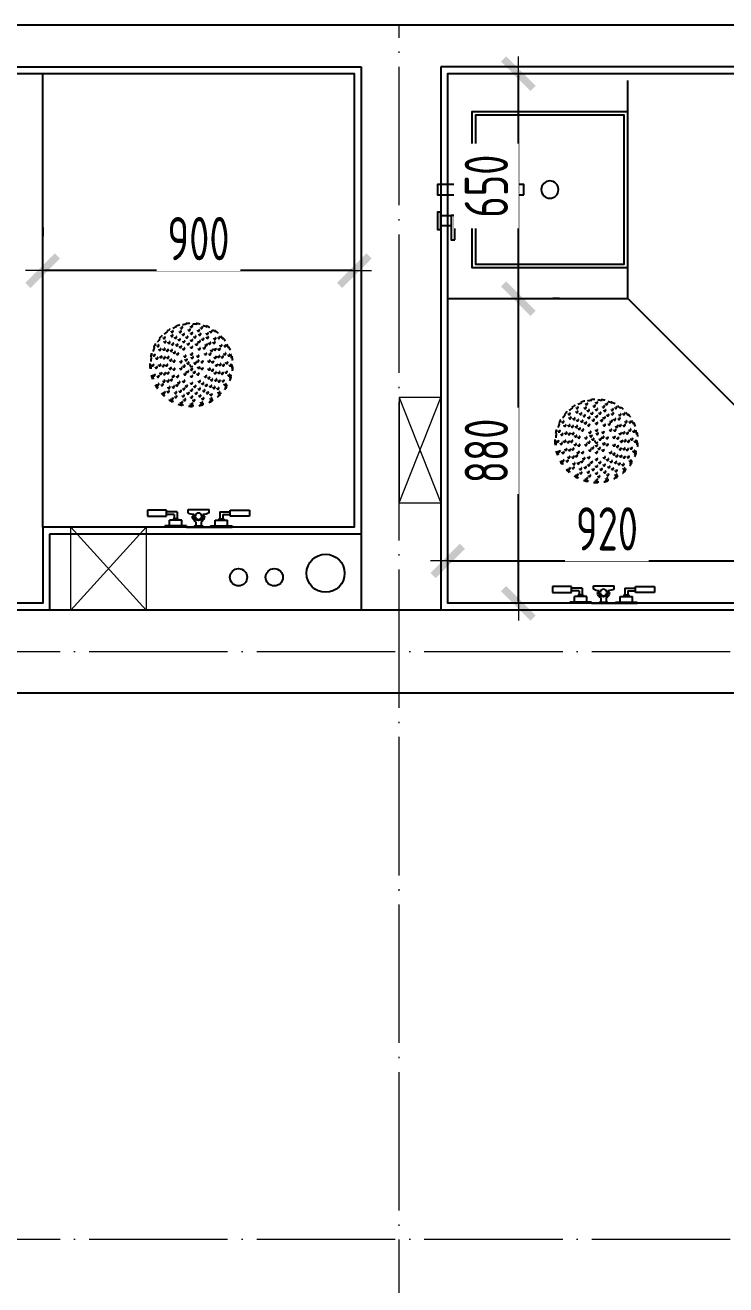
# Model space of a CAD drawing. Header units: inches. Extents: x -50945 to 250244, y -404780 to 18493.
# Drawn here: x 40670 to 42694, y -352325 to -348686 of the extents above; entities that cross this region are included whole.
import ezdxf

# ---------------------------------------------------------------- set-up
doc = ezdxf.new("R2010")
doc.units = ezdxf.units.IN
doc.header["$MEASUREMENT"] = 0
for name, pattern in [('ACAD_ISO03W100', [30, 12, -18]), ('DOTE', [2.42, 2, -0.2, 0.02, -0.2]), ('iGo户型优化31', [0.35, 0.25, -0.1])]:
    doc.linetypes.add(name, pattern=pattern)
for name, color, linetype in [('D-ARCHI', 250, 'Continuous'), ('IBS-182-原建筑非承重墙', 150, 'Continuous'), ('IDS-030-造型完成面(看线)', 30, 'Continuous'), ('IFF-31-卫浴洁具', 31, 'Continuous'), ('iGo户型优化', 7, 'Continuous')]:
    doc.layers.add(name, color=color, linetype=linetype)
doc.layers.add('天棚材质标注', color=2, linetype='Continuous', lineweight=5)
doc.styles.add('HBA-DIMT', font='ARCHS.SHX', dxfattribs={"width": 0.8})
doc.dimstyles.new('HBA_40', dxfattribs={"dimscale": 50, "dimtxt": 2.5, "dimasz": 0.1, "dimexe": 2, "dimexo": 2.5, "dimgap": 0.6, "dimtad": 1, "dimdec": 0, "dimrnd": 5, "dimzin": 0, "dimtxsty": 'HBA-DIMT', "dimblk": 'HBA_DIMENSION_TICK', "dimblk1": 'HBA_DIMENSION_TICK', "dimblk2": 'HBA_DIMENSION_TICK', "dimcen": 0.125, "dimclrd": 44, "dimclre": 44, "dimclrt": 2, "dimadec": 0, "dimazin": 0, "dimtfac": 1, "dimtdec": 0, "dimtix": 1, "dimtmove": 1, "dimatfit": 3, "dimldrblk": 'HBA_Leader_Dot', "dimfxl": 0, "dimtvp": 1, "dimtfill": 1, "dimtolj": 1, "dimtzin": 0, "dimarcsym": 0})

# ---------------------------------------------------------------- blocks, each defined once
blk = doc.blocks.new('A$C4f8d1d60')
at = {"color": 8}
for p, q in [((48.8, 294, 0), (31.2, 294, 0)), ((31.2, 294, 0), (31.2, 239, 0)), ((48.8, 239, 0), (48.8, 294, 0)), ((48.8, 294, 0), (48.8, 294, 0)), ((3.6, 244, 0), (0, 244, 0)), ((0, 182, 0), (0, 244, 0)), ((3.6, 182, 0), (3.6, 244, 0)), ((3.6, 230.5, 0), (20, 230.5, 0)), ((20, 195.5, 0), (20, 230.5, 0)), ((24, 220, 0), (20, 220, 0)), ((24, 206, 0), (24, 220, 0)), ((31.2, 239, 0), (48.8, 239, 0)), ((36, 217, 0), (36, 239, 0)), ((44, 209, 0), (44, 239, 0)), ((3.6, 182, 0), (0, 182, 0)), ((0, 112, 0), (0, 182, 0)), ((3.6, 195.5, 0), (20, 195.5, 0)), ((24, 206, 0), (20, 206, 0)), ((36, 217, 0), (24, 217, 0)), ((44, 209, 0), (24, 209, 0)), ((3.6, 159.5, 0), (0, 159.5, 0)), ((0, 159.5, 0), (0, 134.5, 0)), ((3.6, 134.5, 0), (3.6, 159.5, 0)), ((15.4, 154.5, 0), (3.6, 154.5, 0)), ((31.2, 164.5, 0), (31.2, 159.5, 0)), ((31.2, 159.5, 0), (36.2, 159.5, 0)), ((41, 177.9, 0), (50.8, 177.9, 0)), ((50.8, 117.7, 0), (50.8, 177.9, 0)), ((3.6, 134.5, 0), (0, 134.5, 0)), ((3.6, 112, 0), (0, 112, 0)), ((0, 112, 0), (0, 50, 0)), ((15.4, 139.5, 0), (3.6, 139.5, 0)), ((3.6, 112, 0), (3.6, 50, 0)), ((31.2, 134.5, 0), (31.2, 129.5, 0)), ((31.2, 134.5, 0), (36.2, 134.2, 0)), ((40.5, 117.7, 0), (50.8, 117.7, 0)), ((3.6, 98.5, 0), (20, 98.5, 0)), ((20, 98.5, 0), (20, 63.5, 0)), ((24, 88, 0), (20, 88, 0)), ((24, 74, 0), (20, 74, 0)), ((24, 88, 0), (24, 74, 0)), ((44, 85, 0), (24, 85, 0)), ((36, 77, 0), (24, 77, 0)), ((36, 77, 0), (36, 55, 0)), ((44, 85, 0), (44, 55, 0)), ((3.6, 50, 0), (0, 50, 0)), ((3.6, 63.5, 0), (20, 63.5, 0)), ((31.2, 0, 0), (31.2, 55, 0)), ((31.2, 55, 0), (48.8, 55, 0)), ((48.8, 55, 0), (48.8, 0, 0)), ((48.8, 0, 0), (31.2, 0, 0)), ((48.8, 0, 0), (48.8, 0, 0))]:
    blk.add_line(p, q, dxfattribs=at)
at = {"color": 8, "linetype": 'ACAD_ISO03W100'}
for centre, radius in [((468.8, 126.7, 0), 120), ((468.8, 126.7, 0), 118), ((412.8, 223.7, 0), 3), ((423.5, 218.1, 0), 3), ((439.9, 234.9, 0), 3), ((445, 215.6, 0), 3), ((448.7, 226.8, 0), 3), ((468.8, 238.7, 0), 3), ((468.8, 218.7, 0), 3), ((475.3, 228.5, 0), 3), ((492.7, 215.6, 0), 3), ((497.8, 234.9, 0), 3), ((501.4, 223.4, 0), 3), ((524.8, 223.7, 0), 3), ((371.8, 182.7, 0), 3), ((383.9, 183.2, 0), 3), ((389.6, 205.9, 0), 3), ((401.4, 203.3, 0), 3), ((403.8, 191.8, 0), 3), ((408, 181.7, 0), 3), ((422.8, 206.4, 0), 3), ((425.9, 196.6, 0), 3), ((426.5, 185, 0), 3), ((446.6, 195.2, 0), 3), ((447.4, 205.9, 0), 3), ((454.1, 187, 0), 3), ((468.8, 198.7, 0), 3), ((470.5, 208.7, 0), 3), ((478.3, 188, 0), 3), ((491.1, 195.2, 0), 3), ((493.6, 204.9, 0), 3), ((501, 179.8, 0), 3), ((511.2, 185, 0), 3), ((514.6, 194.8, 0), 3), ((514.8, 206.4, 0), 3), ((525.3, 211.7, 0), 3), ((531.9, 179.2, 0), 3), ((533.9, 191.8, 0), 3), ((545.4, 194.2, 0), 3), ((548, 205.9, 0), 3), ((565.8, 182.7, 0), 3), ((360.7, 155.7, 0), 3), ((372.2, 159.3, 0), 3), ((380, 150.6, 0), 3), ((389.2, 172.7, 0), 3), ((395, 162.3, 0), 3), ((400.4, 149, 0), 3), ((410.6, 169.1, 0), 3), ((415.8, 158.9, 0), 3), ((422, 149.3, 0), 3), ((432.2, 176.7, 0), 3), ((436.4, 167.4, 0), 3), ((443, 145.6, 0), 3), ((457.3, 177.4, 0), 3), ((459, 157.2, 0), 3), ((461.8, 147.6, 0), 3), ((478.7, 157.2, 0), 3), ((480.4, 177.4, 0), 3), ((480.8, 145.2, 0), 3), ((494.7, 145.6, 0), 3), ((501.3, 167.4, 0), 3), ((515.7, 149.3, 0), 3), ((518.8, 163.4, 0), 3), ((527.1, 169.1, 0), 3), ((537.3, 149, 0), 3), ((544.1, 159.3, 0), 3), ((548.5, 172.7, 0), 3), ((557.7, 150.6, 0), 3), ((560.2, 172, 0), 3), ((568.8, 146.8, 0), 3), ((577, 155.7, 0), 3), ((356.8, 126.7, 0), 3), ((367, 133.2, 0), 3), ((368.8, 106.7, 0), 3), ((376.8, 126.7, 0), 3), ((387.5, 116.8, 0), 3), ((387.9, 140.1, 0), 3), ((396.8, 126.7, 0), 3), ((407.6, 136.2, 0), 3), ((408.6, 112, 0), 3), ((416.8, 126.7, 0), 3), ((436.8, 126.7, 0), 3), ((443, 107.9, 0), 3), ((448.2, 134.3, 0), 3), ((450.1, 115.3, 0), 3), ((456.8, 126.7, 0), 3), ((468.8, 126.7, 0), 5), ((474.8, 137.1, 0), 3), ((474.8, 116.4, 0), 3), ((484.2, 111, 0), 3), ((490.7, 128.9, 0), 3), ((494.7, 107.9, 0), 3), ((500.8, 126.7, 0), 3), ((520.8, 126.7, 0), 3), ((529.1, 141.5, 0), 3), ((530.1, 117.3, 0), 3), ((540.8, 126.7, 0), 3), ((549.8, 113.4, 0), 3), ((550.2, 136.7, 0), 3), ((560.8, 126.7, 0), 3), ((570.6, 120.3, 0), 3), ((580.8, 126.7, 0), 3), ((360.7, 97.8, 0), 3), ((371.8, 70.7, 0), 3), ((377.5, 81.5, 0), 3), ((380, 102.9, 0), 3), ((389.2, 80.7, 0), 3), ((393.6, 94.2, 0), 3), ((400.4, 104.5, 0), 3), ((405.8, 74.3, 0), 3), ((410.6, 84.4, 0), 3), ((418.8, 90.1, 0), 3), ((422, 104.2, 0), 3), ((436.4, 86.1, 0), 3), ((436.7, 73.7, 0), 3), ((457.3, 76.1, 0), 3), ((459, 96.3, 0), 3), ((466.1, 104.9, 0), 3), ((478.7, 96.3, 0), 3), ((480.4, 76.1, 0), 3), ((501.3, 86.1, 0), 3), ((505.5, 76.8, 0), 3), ((515.7, 104.2, 0), 3), ((521.8, 94.6, 0), 3), ((527.1, 84.4, 0), 3), ((529.7, 71.8, 0), 3), ((537.3, 104.5, 0), 3), ((542.7, 91.2, 0), 3), ((548.5, 80.7, 0), 3), ((553.8, 70.3, 0), 3), ((557.7, 102.9, 0), 3), ((565.5, 94.2, 0), 3), ((565.8, 70.7, 0), 3), ((577, 97.8, 0), 3), ((389.6, 47.6, 0), 3), ((392.3, 59.3, 0), 3), ((403.8, 61.7, 0), 3), ((412.3, 41.8, 0), 3), ((422.8, 47.1, 0), 3), ((423.1, 58.7, 0), 3), ((426.5, 68.5, 0), 3), ((444.1, 48.6, 0), 3), ((445, 37.9, 0), 3), ((446.6, 58.3, 0), 3), ((459.4, 65.5, 0), 3), ((467.2, 44.8, 0), 3), ((468.8, 54.7, 0), 3), ((468.8, 34.7, 0), 3), ((483.6, 66.5, 0), 3), ((490.3, 47.6, 0), 3), ((491.1, 58.3, 0), 3), ((492.7, 37.9, 0), 3), ((511.2, 68.5, 0), 3), ((511.7, 56.9, 0), 3), ((514.1, 35.4, 0), 3), ((514.8, 47.1, 0), 3), ((533.9, 61.7, 0), 3), ((536.2, 50.2, 0), 3), ((548, 47.6, 0), 3), ((412.8, 29.8, 0), 3), ((436.2, 30.1, 0), 3), ((439.9, 18.6, 0), 3), ((462.4, 25, 0), 3), ((468.8, 14.7, 0), 3), ((488.9, 26.7, 0), 3), ((497.8, 18.6, 0), 3), ((524.8, 29.8, 0), 3)]:
    blk.add_circle(centre, radius, dxfattribs=at)
at = {"color": 8}
blk.add_circle((31.2, 147, 0), 9.39, dxfattribs=at)
for centre, radius, start, end in [((31.2, 147, 0), 17.5, 89.9939, 154.6169), ((31.2, 147, 0), 12.5, 89.9939, 269.9939), ((74.7, 159.2, 0), 38.6, 151.0182, 179.603), ((31.2, 147, 0), 17.5, 205.3708, 269.9939), ((63.6, 132.7, 0), 27.5, 176.8326, 212.9544)]:
    blk.add_arc(centre, radius, start, end, dxfattribs=at)
blk = doc.blocks.new('抖音iGo户型优化-0715')
at = {"layer": 'IFF-31-卫浴洁具'}
for points in [[(13559.5, -200880.3), (13529.5, -200880.3), (13529.5, -200630.3), (13559.5, -200630.3)], [(13659.5, -200640.3), (13609.5, -200640.3), (13609.5, -200630.3), (13659.5, -200630.3)], [(13649.5, -200640.3), (13619.5, -200640.3), (13619.5, -200670.3), (13649.5, -200670.3)], [(13689.5, -200680.6), (13619.5, -200680.6), (13619.5, -200670.6), (13689.5, -200670.6)]]:
    blk.add_lwpolyline(points, close=True, dxfattribs=at)
blk.add_lwpolyline([(13559.5, -200730.3), (13769.5, -200730.3), (13769.5, -201180.3), (13319.5, -201180.3), (13319.5, -200730.3), (13529.5, -200730.3)], dxfattribs=at)
at = {"layer": 'iGo户型优化', "color": 251, "ltscale": 333}
blk.add_lwpolyline([(13559.5, -200740.3), (13759.5, -200740.3), (13759.5, -201170.3), (13329.5, -201170.3), (13329.5, -200740.3), (13529.5, -200740.3)], dxfattribs=at)
at = {"layer": 'iGo户型优化', "color": 7}
blk.add_circle((13544.5, -200955.3), 25, dxfattribs=at)
blk = doc.blocks.new('HBA_DIMENSION_TICK')
at = {"color": 0, "linetype": 'ByBlock'}
for p, q in [((-10, 0), (0, 0)), ((0, 0), (10, 0))]:
    blk.add_line(p, q, dxfattribs=at)
at = {"color": 50, "linetype": 'ByBlock'}
blk.add_solid([(-10, -7), (-7, -10), (7, 10), (10, 7)], dxfattribs=at)
blk = doc.blocks.new('*D448')
at = {"layer": 'Defpoints', "color": 0, "transparency": 16777216}
for p in [(42088.6, -349476.3), (42094.3, -349476.3), (42088.6, -350356.3)]:
    blk.add_point(p, dxfattribs=at)
at = {"layer": '天棚材质标注', "color": 44, "lineweight": -2, "transparency": 16777216}
for p, q in [((42094.3, -350351.3), (42094.3, -349481.3)), ((42213.6, -349476.3), (42194.3, -349476.3)), ((42213.6, -350356.3), (42194.3, -350356.3))]:
    blk.add_line(p, q, dxfattribs=at)
at = {"layer": '天棚材质标注', "color": 44, "lineweight": -2, "transparency": 16777216, "xscale": 5, "yscale": 5, "zscale": 5}
for p, rotation in [((42094.3, -349476.3), 90), ((42094.3, -350356.3), 270)]:
    blk.add_blockref('HBA_DIMENSION_TICK', p, dxfattribs=dict(at, rotation=rotation))
at = {"layer": '天棚材质标注', "color": 2, "transparency": 16777216, "insert": (42001.8, -349916.3), "char_height": 125, "attachment_point": 5, "rotation": 90, "style": 'HBA-DIMT', "bg_fill": 3, "box_fill_scale": 1.25, "bg_fill_color": 256, "bg_fill_true_color": 13158600, "bg_fill_transparency": 0}
blk.add_mtext('\\A1;880', dxfattribs=at)
blk = doc.blocks.new('HBA_Leader_Dot')
at = {"color": 0, "linetype": 'ByBlock'}
blk.add_line((-5, 0), (-10, 0), dxfattribs=at)
at = {"color": 0, "linetype": 'ByBlock', "const_width": 5}
blk.add_lwpolyline([(-2.5, 0, 1), (2.5, 0, 1)], format="xyb", close=True, dxfattribs=at)
blk = doc.blocks.new('*D449')
at = {"layer": 'Defpoints', "color": 0, "transparency": 16777216}
for p in [(42094.3, -348826.3), (42094.3, -348826.3), (42088.6, -349476.3)]:
    blk.add_point(p, dxfattribs=at)
at = {"layer": '天棚材质标注', "color": 44, "lineweight": -2, "transparency": 16777216}
for p, q in [((41969.3, -348826.3), (41994.3, -348826.3)), ((42094.3, -349471.3), (42094.3, -348831.3)), ((42213.6, -349476.3), (42194.3, -349476.3))]:
    blk.add_line(p, q, dxfattribs=at)
at = {"layer": '天棚材质标注', "color": 44, "lineweight": -2, "transparency": 16777216, "xscale": 5, "yscale": 5, "zscale": 5}
for p, rotation in [((42094.3, -348826.3), 90), ((42094.3, -349476.3), 270)]:
    blk.add_blockref('HBA_DIMENSION_TICK', p, dxfattribs=dict(at, rotation=rotation))
at = {"layer": '天棚材质标注', "color": 2, "transparency": 16777216, "insert": (42001.8, -349151.3), "char_height": 125, "attachment_point": 5, "rotation": 90, "style": 'HBA-DIMT', "bg_fill": 3, "box_fill_scale": 1.25, "bg_fill_color": 256, "bg_fill_true_color": 13158600, "bg_fill_transparency": 0}
blk.add_mtext('\\A1;650', dxfattribs=at)
blk = doc.blocks.new('*D450')
at = {"layer": 'Defpoints', "color": 0, "transparency": 16777216}
for p in [(41890.2, -350220.6), (42810.2, -350220.6), (42810.2, -350233.9)]:
    blk.add_point(p, dxfattribs=at)
at = {"layer": '天棚材质标注', "color": 44, "lineweight": -2, "transparency": 16777216}
for p, q in [((41895.2, -350233.9), (42805.2, -350233.9)), ((41890.2, -350345.6), (41890.2, -350333.9)), ((42810.2, -350345.6), (42810.2, -350333.9))]:
    blk.add_line(p, q, dxfattribs=at)
at = {"layer": '天棚材质标注', "color": 44, "lineweight": -2, "transparency": 16777216, "xscale": 5, "yscale": 5, "zscale": 5, "rotation": 180}
blk.add_blockref('HBA_DIMENSION_TICK', (41890.2, -350233.9), dxfattribs=at)
at = {"layer": '天棚材质标注', "color": 44, "lineweight": -2, "transparency": 16777216, "xscale": 5, "yscale": 5, "zscale": 5}
blk.add_blockref('HBA_DIMENSION_TICK', (42810.2, -350233.9), dxfattribs=at)
at = {"layer": '天棚材质标注', "color": 2, "transparency": 16777216, "insert": (42350.2, -350141.4), "char_height": 125, "attachment_point": 5, "style": 'HBA-DIMT', "bg_fill": 3, "box_fill_scale": 1.25, "bg_fill_color": 256, "bg_fill_true_color": 13158600, "bg_fill_transparency": 0}
blk.add_mtext('\\A1;920', dxfattribs=at)
blk = doc.blocks.new('*D452')
at = {"layer": 'Defpoints', "color": 0, "transparency": 16777216}
for p in [(40720.2, -349395.4), (40720.2, -349395.4), (41620.2, -349395.4)]:
    blk.add_point(p, dxfattribs=at)
at = {"layer": '天棚材质标注', "color": 44, "lineweight": -2, "transparency": 16777216}
for p, q in [((40720.2, -349270.4), (40720.2, -349295.4)), ((41620.2, -349270.4), (41620.2, -349295.4)), ((41615.2, -349395.4), (40725.2, -349395.4))]:
    blk.add_line(p, q, dxfattribs=at)
at = {"layer": '天棚材质标注', "color": 44, "lineweight": -2, "transparency": 16777216, "xscale": 5, "yscale": 5, "zscale": 5, "rotation": 180}
blk.add_blockref('HBA_DIMENSION_TICK', (40720.2, -349395.4), dxfattribs=at)
at = {"layer": '天棚材质标注', "color": 44, "lineweight": -2, "transparency": 16777216, "xscale": 5, "yscale": 5, "zscale": 5}
blk.add_blockref('HBA_DIMENSION_TICK', (41620.2, -349395.4), dxfattribs=at)
at = {"layer": '天棚材质标注', "color": 2, "transparency": 16777216, "insert": (41170.2, -349302.9), "char_height": 125, "attachment_point": 5, "style": 'HBA-DIMT', "bg_fill": 3, "box_fill_scale": 1.25, "bg_fill_color": 256, "bg_fill_true_color": 13158600, "bg_fill_transparency": 0}
blk.add_mtext('\\A1;900', dxfattribs=at)

msp = doc.modelspace()

# ---------------------------------------------------------------- linework, layer by layer
at = {"layer": 'D-ARCHI', "color": 251, "linetype": 'DOTE', "lineweight": 5, "ltscale": 200}
for p, q in [((41750.2, -355014.62), (41750.2, -348686.29)), ((52870.5, -350496.29), (32543.24, -350496.29)), ((52870.5, -352194.62), (32543.24, -352194.62))]:
    msp.add_line(p, q, dxfattribs=at)
at = {"layer": 'IBS-182-原建筑非承重墙'}
for p, q in [((43760.2, -348686.29), (40110.2, -348686.29)), ((39940.2, -348806.29), (41640.2, -348806.29)), ((41640.2, -348806.29), (41640.2, -350376.29)), ((43640.2, -348806.29), (41870.2, -348806.29)), ((41870.2, -348806.29), (41870.2, -350376.29)), ((40740.2, -350156.29), (40740.2, -350376.29)), ((41640.2, -350156.29), (40740.2, -350156.29)), ((41870.2, -350376.29), (40490.2, -350376.29)), ((43190.2, -350376.29), (41870.2, -350376.29)), ((42950.2, -350616.29), (40490.2, -350616.29))]:
    msp.add_line(p, q, dxfattribs=at)
for centre, radius in [((41537.38, -350269.67), 55), ((41285.88, -350281.11), 25), ((41389.22, -350281.11), 25)]:
    msp.add_circle(centre, radius, dxfattribs=at)
at = {"layer": 'IDS-030-造型完成面(看线)'}
for points in [[(39940.2, -348746.29), (39920.2, -348746.29), (39920.2, -348826.29), (41620.2, -348826.29), (41620.2, -350136.29), (40720.2, -350136.29), (40720.2, -350356.29), (39080.2, -350356.29), (39080.2, -348936.29), (39180.2, -348936.29), (39180.2, -348746.29), (39160.2, -348746.29)], [(43700.2, -349676.29), (43700.2, -349656.29), (43620.2, -349656.29), (43620.2, -350356.29), (41890.2, -350356.29), (41890.2, -348826.29), (43620.2, -348826.29), (43620.2, -348916.29), (43700.2, -348916.29), (43700.2, -348896.29)]]:
    msp.add_lwpolyline(points, dxfattribs=at)
at = {"layer": 'IFF-31-卫浴洁具', "ltscale": 0.02}
for p, q in [((40720.2, -350136.29), (40720.2, -348826.29)), ((42410.2, -349476.29), (42410.2, -348846.29)), ((41890.2, -349476.29), (42410.2, -349476.29)), ((42810.2, -349876.29), (42410.2, -349476.29))]:
    msp.add_line(p, q, dxfattribs=at)
at = {"layer": '天棚材质标注', "color": 1}
for p, q in [((41750.2, -350065.87), (41870.2, -349761.88)), ((41750.2, -349761.88), (41870.2, -350065.87)), ((41019.1, -350376.29), (40801.46, -350136.29)), ((40801.46, -350376.29), (41019.1, -350136.29))]:
    msp.add_line(p, q, dxfattribs=at)
for points in [[(41870.2, -349761.88), (41750.2, -349761.88), (41750.2, -350065.87), (41870.2, -350065.87)], [(40801.46, -350136.29), (41019.1, -350136.29), (41019.1, -350376.29), (40801.46, -350376.29)]]:
    msp.add_lwpolyline(points, close=True, dxfattribs=at)

# ---------------------------------------------------------------- block references
at = {"color": 7, "linetype": 'iGo户型优化31', "xscale": -1, "rotation": 90}
msp.add_blockref('抖音iGo户型优化-0715', (-158770.07, -335616.84), dxfattribs=at)
at = {"layer": 'IFF-31-卫浴洁具', "ltscale": 0.02, "xscale": -1, "rotation": 270}
for p in [(41023.2, -350136.29, 0), (42193.2, -350356.29, 0)]:
    msp.add_blockref('A$C4f8d1d60', p, dxfattribs=at)

# ---------------------------------------------------------------- next in the draw order: dimensions: what is measured, and where the dimension line sits
at = {"layer": '天棚材质标注', "color": 6}
dim = msp.add_linear_dim(base=(40720.2, -349395.36), p1=(41620.2, -349395.36), p2=(40720.2, -349395.36), dimstyle='HBA_40', dxfattribs=at)
dim.commit()
dim.dimension.update_dxf_attribs({"geometry": '*D452', "text_midpoint": (41170.2, -349302.86)})
dim = msp.add_linear_dim(base=(42094.33, -349476.29), p1=(42088.63, -350356.29), p2=(42088.63, -349476.29), angle=90, dimstyle='HBA_40', dxfattribs=at)
dim.commit()
dim.dimension.update_dxf_attribs({"geometry": '*D448', "text_midpoint": (42001.83, -349916.29)})

# ---------------------------------------------------------------- next in the draw order: dimensions: what is measured, and where the dimension line sits
dim = msp.add_linear_dim(base=(42094.33, -348826.29), p1=(42088.63, -349476.29), p2=(42094.33, -348826.29), angle=90, dimstyle='HBA_40', dxfattribs=at)
dim.commit()
dim.dimension.update_dxf_attribs({"geometry": '*D449', "text_midpoint": (42001.83, -349151.29)})
dim = msp.add_linear_dim(base=(42810.2, -350233.91), p1=(41890.2, -350220.56), p2=(42810.2, -350220.56), dimstyle='HBA_40', dxfattribs=at)
dim.commit()
dim.dimension.update_dxf_attribs({"geometry": '*D450', "text_midpoint": (42350.2, -350141.41)})

doc.saveas('drawing.dxf')
